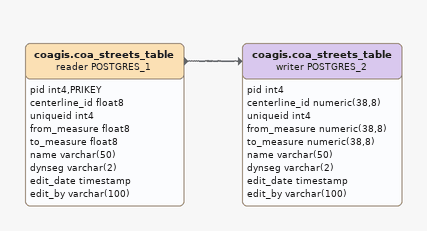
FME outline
coagis.coa_streets_table (reader POSTGRES_1)
    attributes: pid int4,PRIKEY, centerline_id float8, uniqueid int4, from_measure float8, to_measure float8, name varchar(50), dynseg varchar(2), edit_date timestamp, edit_by varchar(100)
    -> coagis.coa_streets_table (writer POSTGRES_2)
coagis.coa_streets_table (writer POSTGRES_2)
    attributes: pid int4, centerline_id numeric(38,8), uniqueid int4, from_measure numeric(38,8), to_measure numeric(38,8), name varchar(50), dynseg varchar(2), edit_date timestamp, edit_by varchar(100)
